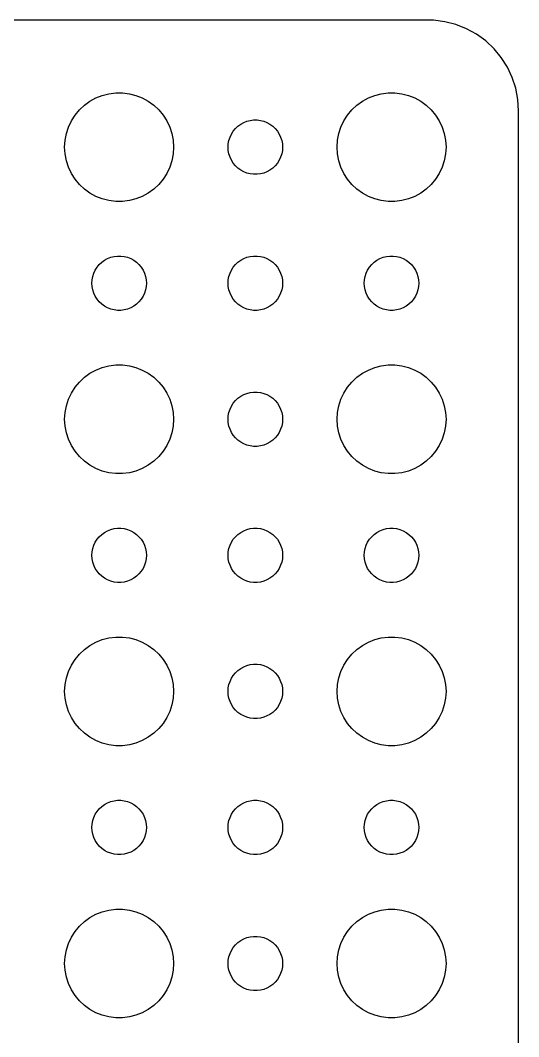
# Model space of a CAD drawing. Header units: metres. Extents: x -52 to 52, y -52 to 52.
# Drawn here: x 24.6 to 52, y -4 to 52 of the extents above; entities that cross this region are included whole.
import ezdxf

# ---------------------------------------------------------------- set-up
doc = ezdxf.new("R2010")
doc.units = ezdxf.units.M

msp = doc.modelspace()

# ---------------------------------------------------------------- linework, layer by layer
for p, q in [((47.3139, 51.9901), (-47.3139, 51.9901)), ((47.9369, 51.9114), (47.3139, 51.9901)), ((48.5451, 51.7553), (47.9369, 51.9114)), ((49.1289, 51.5241), (48.5451, 51.7553)), ((49.6791, 51.2216), (49.1289, 51.5241)), ((50.1871, 50.8526), (49.6791, 51.2216)), ((50.6448, 50.4227), (50.1871, 50.8526)), ((51.0451, 49.9389), (50.6448, 50.4227)), ((51.3815, 49.4088), (51.0451, 49.9389)), ((51.6489, 48.8406), (51.3815, 49.4088)), ((51.8429, 48.2434), (51.6489, 48.8406)), ((51.9606, 47.6267), (51.8429, 48.2434)), ((28.3925, 47.533), (28.7227, 47.7145)), ((28.7227, 47.7145), (29.0729, 47.8532)), ((29.0729, 47.8532), (29.4379, 47.9469)), ((29.4379, 47.9469), (29.8116, 47.9941)), ((29.8116, 47.9941), (30.1884, 47.9941)), ((30.1884, 47.9941), (30.5621, 47.9469)), ((30.5621, 47.9469), (30.927, 47.8532)), ((30.927, 47.8532), (31.2773, 47.7145)), ((31.2773, 47.7145), (31.6075, 47.533)), ((43.3925, 47.533), (43.7227, 47.7145)), ((43.7227, 47.7145), (44.0729, 47.8532)), ((44.0729, 47.8532), (44.4379, 47.9469)), ((44.4379, 47.9469), (44.8116, 47.9941)), ((44.8116, 47.9941), (45.1884, 47.9941)), ((45.1884, 47.9941), (45.5621, 47.9469)), ((45.5621, 47.9469), (45.927, 47.8532)), ((45.927, 47.8532), (46.2773, 47.7145)), ((46.2773, 47.7145), (46.6075, 47.533)), ((52, 47), (51.9606, 47.6267)), ((27.8131, 47.0536), (28.0877, 47.3115)), ((28.0877, 47.3115), (28.3925, 47.533)), ((31.6075, 47.533), (31.9123, 47.3115)), ((31.9123, 47.3115), (32.1869, 47.0536)), ((42.8131, 47.0536), (43.0877, 47.3115)), ((43.0877, 47.3115), (43.3925, 47.533)), ((46.6075, 47.533), (46.9123, 47.3115)), ((46.9123, 47.3115), (47.1869, 47.0536)), ((27.3711, 46.4453), (27.5729, 46.7634)), ((27.5729, 46.7634), (27.8131, 47.0536)), ((32.1869, 47.0536), (32.427, 46.7634)), ((32.427, 46.7634), (32.6289, 46.4453)), ((42.3711, 46.4453), (42.5729, 46.7634)), ((42.5729, 46.7634), (42.8131, 47.0536)), ((47.1869, 47.0536), (47.427, 46.7634)), ((47.427, 46.7634), (47.6289, 46.4453)), ((52, -47), (52, 47)), ((27.0942, 45.7461), (27.2107, 46.1044)), ((27.2107, 46.1044), (27.3711, 46.4453)), ((32.6289, 46.4453), (32.7893, 46.1044)), ((32.7893, 46.1044), (32.9057, 45.7461)), ((36.2865, 45.8817), (36.4065, 46.0268)), ((36.4065, 46.0268), (36.5439, 46.1558)), ((36.5439, 46.1558), (36.6963, 46.2665)), ((36.6963, 46.2665), (36.8613, 46.3572)), ((36.8613, 46.3572), (37.0365, 46.4266)), ((37.0365, 46.4266), (37.2189, 46.4734)), ((37.2189, 46.4734), (37.4058, 46.497)), ((37.4058, 46.497), (37.5942, 46.497)), ((37.5942, 46.497), (37.7811, 46.4734)), ((37.7811, 46.4734), (37.9635, 46.4266)), ((37.9635, 46.4266), (38.1387, 46.3572)), ((38.1387, 46.3572), (38.3037, 46.2665)), ((38.3037, 46.2665), (38.4561, 46.1558)), ((38.4561, 46.1558), (38.5934, 46.0268)), ((38.5934, 46.0268), (38.7135, 45.8817)), ((42.0942, 45.7461), (42.2107, 46.1044)), ((42.2107, 46.1044), (42.3711, 46.4453)), ((47.6289, 46.4453), (47.7893, 46.1044)), ((47.7893, 46.1044), (47.9057, 45.7461)), ((27.0237, 45.376), (27.0942, 45.7461)), ((32.9057, 45.7461), (32.9763, 45.376)), ((36.0471, 45.373), (36.1053, 45.5522)), ((36.1053, 45.5522), (36.1855, 45.7226)), ((36.1855, 45.7226), (36.2865, 45.8817)), ((38.7135, 45.8817), (38.8145, 45.7226)), ((38.8145, 45.7226), (38.8947, 45.5522)), ((38.8947, 45.5522), (38.9529, 45.373)), ((42.0237, 45.376), (42.0942, 45.7461)), ((47.9057, 45.7461), (47.9763, 45.376)), ((27, 45), (27.0237, 45.376)), ((27.0237, 44.624), (27, 45)), ((32.9763, 45.376), (33, 45)), ((33, 45), (32.9763, 44.624)), ((36, 45), (36.0118, 45.188)), ((36.0118, 44.812), (36, 45)), ((36.0118, 45.188), (36.0471, 45.373)), ((38.9529, 45.373), (38.9882, 45.188)), ((38.9882, 45.188), (39, 45)), ((39, 45), (38.9882, 44.812)), ((42, 45), (42.0237, 45.376)), ((42.0237, 44.624), (42, 45)), ((47.9763, 45.376), (48, 45)), ((48, 45), (47.9763, 44.624)), ((27.0942, 44.2539), (27.0237, 44.624)), ((32.9763, 44.624), (32.9057, 44.2539)), ((36.0471, 44.627), (36.0118, 44.812)), ((36.1053, 44.4478), (36.0471, 44.627)), ((36.1855, 44.2774), (36.1053, 44.4478)), ((36.2865, 44.1183), (36.1855, 44.2774)), ((38.8145, 44.2774), (38.7135, 44.1183)), ((38.8947, 44.4478), (38.8145, 44.2774)), ((38.9529, 44.627), (38.8947, 44.4478)), ((38.9882, 44.812), (38.9529, 44.627)), ((42.0942, 44.2539), (42.0237, 44.624)), ((47.9763, 44.624), (47.9057, 44.2539)), ((27.2107, 43.8956), (27.0942, 44.2539)), ((27.3711, 43.5547), (27.2107, 43.8956)), ((32.7893, 43.8956), (32.6289, 43.5547)), ((32.9057, 44.2539), (32.7893, 43.8956)), ((36.4065, 43.9732), (36.2865, 44.1183)), ((36.5439, 43.8442), (36.4065, 43.9732)), ((36.6963, 43.7335), (36.5439, 43.8442)), ((36.8613, 43.6428), (36.6963, 43.7335)), ((38.3037, 43.7335), (38.1387, 43.6428)), ((38.4561, 43.8442), (38.3037, 43.7335)), ((38.5934, 43.9732), (38.4561, 43.8442)), ((38.7135, 44.1183), (38.5934, 43.9732)), ((42.2107, 43.8956), (42.0942, 44.2539)), ((42.3711, 43.5547), (42.2107, 43.8956)), ((47.7893, 43.8956), (47.6289, 43.5547)), ((47.9057, 44.2539), (47.7893, 43.8956)), ((27.5729, 43.2366), (27.3711, 43.5547)), ((27.8131, 42.9464), (27.5729, 43.2366)), ((32.427, 43.2366), (32.1869, 42.9464)), ((32.6289, 43.5547), (32.427, 43.2366)), ((37.0365, 43.5734), (36.8613, 43.6428)), ((37.2189, 43.5266), (37.0365, 43.5734)), ((37.4058, 43.503), (37.2189, 43.5266)), ((37.5942, 43.503), (37.4058, 43.503)), ((37.7811, 43.5266), (37.5942, 43.503)), ((37.9635, 43.5734), (37.7811, 43.5266)), ((38.1387, 43.6428), (37.9635, 43.5734)), ((42.5729, 43.2366), (42.3711, 43.5547)), ((42.8131, 42.9464), (42.5729, 43.2366)), ((47.427, 43.2366), (47.1869, 42.9464)), ((47.6289, 43.5547), (47.427, 43.2366)), ((28.0877, 42.6885), (27.8131, 42.9464)), ((28.3925, 42.467), (28.0877, 42.6885)), ((31.9123, 42.6885), (31.6075, 42.467)), ((32.1869, 42.9464), (31.9123, 42.6885)), ((43.0877, 42.6885), (42.8131, 42.9464)), ((43.3925, 42.467), (43.0877, 42.6885)), ((46.9123, 42.6885), (46.6075, 42.467)), ((47.1869, 42.9464), (46.9123, 42.6885)), ((28.7227, 42.2855), (28.3925, 42.467)), ((29.0729, 42.1468), (28.7227, 42.2855)), ((29.4379, 42.0531), (29.0729, 42.1468)), ((29.8116, 42.0059), (29.4379, 42.0531)), ((30.5621, 42.0531), (30.1884, 42.0059)), ((30.927, 42.1468), (30.5621, 42.0531)), ((31.2773, 42.2855), (30.927, 42.1468)), ((31.6075, 42.467), (31.2773, 42.2855)), ((43.7227, 42.2855), (43.3925, 42.467)), ((44.0729, 42.1468), (43.7227, 42.2855)), ((44.4379, 42.0531), (44.0729, 42.1468)), ((44.8116, 42.0059), (44.4379, 42.0531)), ((45.5621, 42.0531), (45.1884, 42.0059)), ((45.927, 42.1468), (45.5621, 42.0531)), ((46.2773, 42.2855), (45.927, 42.1468)), ((46.6075, 42.467), (46.2773, 42.2855)), ((30.1884, 42.0059), (29.8116, 42.0059)), ((45.1884, 42.0059), (44.8116, 42.0059)), ((29.0439, 38.6558), (29.1963, 38.7665)), ((29.1963, 38.7665), (29.3613, 38.8572)), ((29.3613, 38.8572), (29.5365, 38.9266)), ((29.5365, 38.9266), (29.7189, 38.9734)), ((29.7189, 38.9734), (29.9058, 38.997)), ((29.9058, 38.997), (30.0942, 38.997)), ((30.0942, 38.997), (30.2811, 38.9734)), ((30.2811, 38.9734), (30.4635, 38.9266)), ((30.4635, 38.9266), (30.6387, 38.8572)), ((30.6387, 38.8572), (30.8037, 38.7665)), ((30.8037, 38.7665), (30.9561, 38.6558)), ((36.5439, 38.6558), (36.6963, 38.7665)), ((36.6963, 38.7665), (36.8613, 38.8572)), ((36.8613, 38.8572), (37.0365, 38.9266)), ((37.0365, 38.9266), (37.2189, 38.9734)), ((37.2189, 38.9734), (37.4058, 38.997)), ((37.4058, 38.997), (37.5942, 38.997)), ((37.5942, 38.997), (37.7811, 38.9734)), ((37.7811, 38.9734), (37.9635, 38.9266)), ((37.9635, 38.9266), (38.1387, 38.8572)), ((38.1387, 38.8572), (38.3037, 38.7665)), ((38.3037, 38.7665), (38.4561, 38.6558)), ((44.0439, 38.6558), (44.1963, 38.7665)), ((44.1963, 38.7665), (44.3613, 38.8572)), ((44.3613, 38.8572), (44.5365, 38.9266)), ((44.5365, 38.9266), (44.7189, 38.9734)), ((44.7189, 38.9734), (44.9058, 38.997)), ((44.9058, 38.997), (45.0942, 38.997)), ((45.0942, 38.997), (45.2811, 38.9734)), ((45.2811, 38.9734), (45.4635, 38.9266)), ((45.4635, 38.9266), (45.6387, 38.8572)), ((45.6387, 38.8572), (45.8037, 38.7665)), ((45.8037, 38.7665), (45.9561, 38.6558)), ((28.6053, 38.0522), (28.6855, 38.2226)), ((28.6855, 38.2226), (28.7865, 38.3817)), ((28.7865, 38.3817), (28.9065, 38.5268)), ((28.9065, 38.5268), (29.0439, 38.6558)), ((30.9561, 38.6558), (31.0934, 38.5268)), ((31.0934, 38.5268), (31.2135, 38.3817)), ((31.2135, 38.3817), (31.3145, 38.2226)), ((31.3145, 38.2226), (31.3947, 38.0522)), ((36.1053, 38.0522), (36.1855, 38.2226)), ((36.1855, 38.2226), (36.2865, 38.3817)), ((36.2865, 38.3817), (36.4065, 38.5268)), ((36.4065, 38.5268), (36.5439, 38.6558)), ((38.4561, 38.6558), (38.5934, 38.5268)), ((38.5934, 38.5268), (38.7135, 38.3817)), ((38.7135, 38.3817), (38.8145, 38.2226)), ((38.8145, 38.2226), (38.8947, 38.0522)), ((43.6053, 38.0522), (43.6855, 38.2226)), ((43.6855, 38.2226), (43.7865, 38.3817)), ((43.7865, 38.3817), (43.9065, 38.5268)), ((43.9065, 38.5268), (44.0439, 38.6558)), ((45.9561, 38.6558), (46.0934, 38.5268)), ((46.0934, 38.5268), (46.2135, 38.3817)), ((46.2135, 38.3817), (46.3145, 38.2226)), ((46.3145, 38.2226), (46.3947, 38.0522)), ((28.5, 37.5), (28.5118, 37.688)), ((28.5118, 37.688), (28.5471, 37.873)), ((28.5471, 37.873), (28.6053, 38.0522)), ((31.3947, 38.0522), (31.4529, 37.873)), ((31.4529, 37.873), (31.4882, 37.688)), ((31.4882, 37.688), (31.5, 37.5)), ((36, 37.5), (36.0118, 37.688)), ((36.0118, 37.688), (36.0471, 37.873)), ((36.0471, 37.873), (36.1053, 38.0522)), ((38.8947, 38.0522), (38.9529, 37.873)), ((38.9529, 37.873), (38.9882, 37.688)), ((38.9882, 37.688), (39, 37.5)), ((43.5, 37.5), (43.5118, 37.688)), ((43.5118, 37.688), (43.5471, 37.873)), ((43.5471, 37.873), (43.6053, 38.0522)), ((46.3947, 38.0522), (46.4529, 37.873)), ((46.4529, 37.873), (46.4882, 37.688)), ((46.4882, 37.688), (46.5, 37.5)), ((28.5118, 37.312), (28.5, 37.5)), ((28.5471, 37.127), (28.5118, 37.312)), ((28.6053, 36.9478), (28.5471, 37.127)), ((31.4529, 37.127), (31.3947, 36.9478)), ((31.4882, 37.312), (31.4529, 37.127)), ((31.5, 37.5), (31.4882, 37.312)), ((36.0118, 37.312), (36, 37.5)), ((36.0471, 37.127), (36.0118, 37.312)), ((36.1053, 36.9478), (36.0471, 37.127)), ((38.9529, 37.127), (38.8947, 36.9478)), ((38.9882, 37.312), (38.9529, 37.127)), ((39, 37.5), (38.9882, 37.312)), ((43.5118, 37.312), (43.5, 37.5)), ((43.5471, 37.127), (43.5118, 37.312)), ((43.6053, 36.9478), (43.5471, 37.127)), ((46.4529, 37.127), (46.3947, 36.9478)), ((46.4882, 37.312), (46.4529, 37.127)), ((46.5, 37.5), (46.4882, 37.312)), ((28.6855, 36.7774), (28.6053, 36.9478)), ((28.7865, 36.6183), (28.6855, 36.7774)), ((28.9065, 36.4732), (28.7865, 36.6183)), ((29.0439, 36.3442), (28.9065, 36.4732)), ((31.0934, 36.4732), (30.9561, 36.3442)), ((31.2135, 36.6183), (31.0934, 36.4732)), ((31.3145, 36.7774), (31.2135, 36.6183)), ((31.3947, 36.9478), (31.3145, 36.7774)), ((36.1855, 36.7774), (36.1053, 36.9478)), ((36.2865, 36.6183), (36.1855, 36.7774)), ((36.4065, 36.4732), (36.2865, 36.6183)), ((36.5439, 36.3442), (36.4065, 36.4732)), ((38.5934, 36.4732), (38.4561, 36.3442)), ((38.7135, 36.6183), (38.5934, 36.4732)), ((38.8145, 36.7774), (38.7135, 36.6183)), ((38.8947, 36.9478), (38.8145, 36.7774)), ((43.6855, 36.7774), (43.6053, 36.9478)), ((43.7865, 36.6183), (43.6855, 36.7774)), ((43.9065, 36.4732), (43.7865, 36.6183)), ((44.0439, 36.3442), (43.9065, 36.4732)), ((46.0934, 36.4732), (45.9561, 36.3442)), ((46.2135, 36.6183), (46.0934, 36.4732)), ((46.3145, 36.7774), (46.2135, 36.6183)), ((46.3947, 36.9478), (46.3145, 36.7774)), ((29.1963, 36.2335), (29.0439, 36.3442)), ((29.3613, 36.1428), (29.1963, 36.2335)), ((29.5365, 36.0734), (29.3613, 36.1428)), ((29.7189, 36.0266), (29.5365, 36.0734)), ((29.9058, 36.003), (29.7189, 36.0266)), ((30.0942, 36.003), (29.9058, 36.003)), ((30.2811, 36.0266), (30.0942, 36.003)), ((30.4635, 36.0734), (30.2811, 36.0266)), ((30.6387, 36.1428), (30.4635, 36.0734)), ((30.8037, 36.2335), (30.6387, 36.1428)), ((30.9561, 36.3442), (30.8037, 36.2335)), ((36.6963, 36.2335), (36.5439, 36.3442)), ((36.8613, 36.1428), (36.6963, 36.2335)), ((37.0365, 36.0734), (36.8613, 36.1428)), ((37.2189, 36.0266), (37.0365, 36.0734)), ((37.4058, 36.003), (37.2189, 36.0266)), ((37.5942, 36.003), (37.4058, 36.003)), ((37.7811, 36.0266), (37.5942, 36.003)), ((37.9635, 36.0734), (37.7811, 36.0266)), ((38.1387, 36.1428), (37.9635, 36.0734)), ((38.3037, 36.2335), (38.1387, 36.1428)), ((38.4561, 36.3442), (38.3037, 36.2335)), ((44.1963, 36.2335), (44.0439, 36.3442)), ((44.3613, 36.1428), (44.1963, 36.2335)), ((44.5365, 36.0734), (44.3613, 36.1428)), ((44.7189, 36.0266), (44.5365, 36.0734)), ((44.9058, 36.003), (44.7189, 36.0266)), ((45.0942, 36.003), (44.9058, 36.003)), ((45.2811, 36.0266), (45.0942, 36.003)), ((45.4635, 36.0734), (45.2811, 36.0266)), ((45.6387, 36.1428), (45.4635, 36.0734)), ((45.8037, 36.2335), (45.6387, 36.1428)), ((45.9561, 36.3442), (45.8037, 36.2335)), ((28.0877, 32.3115), (28.3925, 32.533)), ((28.3925, 32.533), (28.7227, 32.7145)), ((28.7227, 32.7145), (29.0729, 32.8532)), ((29.0729, 32.8532), (29.4379, 32.9469)), ((29.4379, 32.9469), (29.8116, 32.9941)), ((29.8116, 32.9941), (30.1884, 32.9941)), ((30.1884, 32.9941), (30.5621, 32.9469)), ((30.5621, 32.9469), (30.927, 32.8532)), ((30.927, 32.8532), (31.2773, 32.7145)), ((31.2773, 32.7145), (31.6075, 32.533)), ((31.6075, 32.533), (31.9123, 32.3115)), ((43.0877, 32.3115), (43.3925, 32.533)), ((43.3925, 32.533), (43.7227, 32.7145)), ((43.7227, 32.7145), (44.0729, 32.8532)), ((44.0729, 32.8532), (44.4379, 32.9469)), ((44.4379, 32.9469), (44.8116, 32.9941)), ((44.8116, 32.9941), (45.1884, 32.9941)), ((45.1884, 32.9941), (45.5621, 32.9469)), ((45.5621, 32.9469), (45.927, 32.8532)), ((45.927, 32.8532), (46.2773, 32.7145)), ((46.2773, 32.7145), (46.6075, 32.533)), ((46.6075, 32.533), (46.9123, 32.3115)), ((27.5729, 31.7634), (27.8131, 32.0536)), ((27.8131, 32.0536), (28.0877, 32.3115)), ((31.9123, 32.3115), (32.1869, 32.0536)), ((32.1869, 32.0536), (32.427, 31.7634)), ((42.5729, 31.7634), (42.8131, 32.0536)), ((42.8131, 32.0536), (43.0877, 32.3115)), ((46.9123, 32.3115), (47.1869, 32.0536)), ((47.1869, 32.0536), (47.427, 31.7634)), ((27.2107, 31.1044), (27.3711, 31.4453)), ((27.3711, 31.4453), (27.5729, 31.7634)), ((32.427, 31.7634), (32.6289, 31.4453)), ((32.6289, 31.4453), (32.7893, 31.1044)), ((36.8613, 31.3572), (37.0365, 31.4266)), ((37.0365, 31.4266), (37.2189, 31.4734)), ((37.2189, 31.4734), (37.4058, 31.497)), ((37.4058, 31.497), (37.5942, 31.497)), ((37.5942, 31.497), (37.7811, 31.4734)), ((37.7811, 31.4734), (37.9635, 31.4266)), ((37.9635, 31.4266), (38.1387, 31.3572)), ((42.2107, 31.1044), (42.3711, 31.4453)), ((42.3711, 31.4453), (42.5729, 31.7634)), ((47.427, 31.7634), (47.6289, 31.4453)), ((47.6289, 31.4453), (47.7893, 31.1044)), ((27.0942, 30.7461), (27.2107, 31.1044)), ((32.7893, 31.1044), (32.9057, 30.7461)), ((36.1855, 30.7226), (36.2865, 30.8817)), ((36.2865, 30.8817), (36.4065, 31.0268)), ((36.4065, 31.0268), (36.5439, 31.1558)), ((36.5439, 31.1558), (36.6963, 31.2665)), ((36.6963, 31.2665), (36.8613, 31.3572)), ((38.1387, 31.3572), (38.3037, 31.2665)), ((38.3037, 31.2665), (38.4561, 31.1558)), ((38.4561, 31.1558), (38.5934, 31.0268)), ((38.5934, 31.0268), (38.7135, 30.8817)), ((38.7135, 30.8817), (38.8145, 30.7226)), ((42.0942, 30.7461), (42.2107, 31.1044)), ((47.7893, 31.1044), (47.9057, 30.7461)), ((27, 30), (27.0237, 30.376)), ((27.0237, 30.376), (27.0942, 30.7461)), ((32.9057, 30.7461), (32.9763, 30.376)), ((32.9763, 30.376), (33, 30)), ((36.0118, 30.188), (36.0471, 30.373)), ((36.0471, 30.373), (36.1053, 30.5522)), ((36.1053, 30.5522), (36.1855, 30.7226)), ((38.8145, 30.7226), (38.8947, 30.5522)), ((38.8947, 30.5522), (38.9529, 30.373)), ((38.9529, 30.373), (38.9882, 30.188)), ((42, 30), (42.0237, 30.376)), ((42.0237, 30.376), (42.0942, 30.7461)), ((47.9057, 30.7461), (47.9763, 30.376)), ((47.9763, 30.376), (48, 30)), ((27.0237, 29.624), (27, 30)), ((33, 30), (32.9763, 29.624)), ((36, 30), (36.0118, 30.188)), ((36.0118, 29.812), (36, 30)), ((36.0471, 29.627), (36.0118, 29.812)), ((38.9882, 29.812), (38.9529, 29.627)), ((38.9882, 30.188), (39, 30)), ((39, 30), (38.9882, 29.812)), ((42.0237, 29.624), (42, 30)), ((48, 30), (47.9763, 29.624)), ((27.0942, 29.2539), (27.0237, 29.624)), ((27.2107, 28.8956), (27.0942, 29.2539)), ((32.9057, 29.2539), (32.7893, 28.8956)), ((32.9763, 29.624), (32.9057, 29.2539)), ((36.1053, 29.4478), (36.0471, 29.627)), ((36.1855, 29.2774), (36.1053, 29.4478)), ((36.2865, 29.1183), (36.1855, 29.2774)), ((38.8145, 29.2774), (38.7135, 29.1183)), ((38.8947, 29.4478), (38.8145, 29.2774)), ((38.9529, 29.627), (38.8947, 29.4478)), ((42.0942, 29.2539), (42.0237, 29.624)), ((42.2107, 28.8956), (42.0942, 29.2539)), ((47.9057, 29.2539), (47.7893, 28.8956)), ((47.9763, 29.624), (47.9057, 29.2539)), ((27.3711, 28.5547), (27.2107, 28.8956)), ((32.7893, 28.8956), (32.6289, 28.5547)), ((36.4065, 28.9732), (36.2865, 29.1183)), ((36.5439, 28.8442), (36.4065, 28.9732)), ((36.6963, 28.7335), (36.5439, 28.8442)), ((36.8613, 28.6427), (36.6963, 28.7335)), ((37.0365, 28.5734), (36.8613, 28.6427)), ((37.2189, 28.5266), (37.0365, 28.5734)), ((37.9635, 28.5734), (37.7811, 28.5266)), ((38.1387, 28.6427), (37.9635, 28.5734)), ((38.3037, 28.7335), (38.1387, 28.6427)), ((38.4561, 28.8442), (38.3037, 28.7335)), ((38.5934, 28.9732), (38.4561, 28.8442)), ((38.7135, 29.1183), (38.5934, 28.9732)), ((42.3711, 28.5547), (42.2107, 28.8956)), ((47.7893, 28.8956), (47.6289, 28.5547)), ((27.5729, 28.2366), (27.3711, 28.5547)), ((27.8131, 27.9464), (27.5729, 28.2366)), ((32.427, 28.2366), (32.1869, 27.9464)), ((32.6289, 28.5547), (32.427, 28.2366)), ((37.4058, 28.503), (37.2189, 28.5266)), ((37.5942, 28.503), (37.4058, 28.503)), ((37.7811, 28.5266), (37.5942, 28.503)), ((42.5729, 28.2366), (42.3711, 28.5547)), ((42.8131, 27.9464), (42.5729, 28.2366)), ((47.427, 28.2366), (47.1869, 27.9464)), ((47.6289, 28.5547), (47.427, 28.2366)), ((28.0877, 27.6884), (27.8131, 27.9464)), ((28.3925, 27.467), (28.0877, 27.6884)), ((28.7227, 27.2855), (28.3925, 27.467)), ((31.6075, 27.467), (31.2773, 27.2855)), ((31.9123, 27.6884), (31.6075, 27.467)), ((32.1869, 27.9464), (31.9123, 27.6884)), ((43.0877, 27.6884), (42.8131, 27.9464)), ((43.3925, 27.467), (43.0877, 27.6884)), ((43.7227, 27.2855), (43.3925, 27.467)), ((46.6075, 27.467), (46.2773, 27.2855)), ((46.9123, 27.6884), (46.6075, 27.467)), ((47.1869, 27.9464), (46.9123, 27.6884)), ((29.0729, 27.1468), (28.7227, 27.2855)), ((29.4379, 27.0531), (29.0729, 27.1468)), ((29.8116, 27.0059), (29.4379, 27.0531)), ((30.1884, 27.0059), (29.8116, 27.0059)), ((30.5621, 27.0531), (30.1884, 27.0059)), ((30.927, 27.1468), (30.5621, 27.0531)), ((31.2773, 27.2855), (30.927, 27.1468)), ((44.0729, 27.1468), (43.7227, 27.2855)), ((44.4379, 27.0531), (44.0729, 27.1468)), ((44.8116, 27.0059), (44.4379, 27.0531)), ((45.1884, 27.0059), (44.8116, 27.0059)), ((45.5621, 27.0531), (45.1884, 27.0059)), ((45.927, 27.1468), (45.5621, 27.0531)), ((46.2773, 27.2855), (45.927, 27.1468)), ((28.9065, 23.5268), (29.0439, 23.6558)), ((29.0439, 23.6558), (29.1963, 23.7665)), ((29.1963, 23.7665), (29.3613, 23.8572)), ((29.3613, 23.8572), (29.5365, 23.9266)), ((29.5365, 23.9266), (29.7189, 23.9734)), ((29.7189, 23.9734), (29.9058, 23.997)), ((29.9058, 23.997), (30.0942, 23.997)), ((30.0942, 23.997), (30.2811, 23.9734)), ((30.2811, 23.9734), (30.4635, 23.9266)), ((30.4635, 23.9266), (30.6387, 23.8572)), ((30.6387, 23.8572), (30.8037, 23.7665)), ((30.8037, 23.7665), (30.9561, 23.6558)), ((30.9561, 23.6558), (31.0934, 23.5268)), ((36.4065, 23.5268), (36.5439, 23.6558)), ((36.5439, 23.6558), (36.6963, 23.7665)), ((36.6963, 23.7665), (36.8613, 23.8572)), ((36.8613, 23.8572), (37.0365, 23.9266)), ((37.0365, 23.9266), (37.2189, 23.9734)), ((37.2189, 23.9734), (37.4058, 23.997)), ((37.4058, 23.997), (37.5942, 23.997)), ((37.5942, 23.997), (37.7811, 23.9734)), ((37.7811, 23.9734), (37.9635, 23.9266)), ((37.9635, 23.9266), (38.1387, 23.8572)), ((38.1387, 23.8572), (38.3037, 23.7665)), ((38.3037, 23.7665), (38.4561, 23.6558)), ((38.4561, 23.6558), (38.5934, 23.5268)), ((43.9065, 23.5268), (44.0439, 23.6558)), ((44.0439, 23.6558), (44.1963, 23.7665)), ((44.1963, 23.7665), (44.3613, 23.8572)), ((44.3613, 23.8572), (44.5365, 23.9266)), ((44.5365, 23.9266), (44.7189, 23.9734)), ((44.7189, 23.9734), (44.9058, 23.997)), ((44.9058, 23.997), (45.0942, 23.997)), ((45.0942, 23.997), (45.2811, 23.9734)), ((45.2811, 23.9734), (45.4635, 23.9266)), ((45.4635, 23.9266), (45.6387, 23.8572)), ((45.6387, 23.8572), (45.8037, 23.7665)), ((45.8037, 23.7665), (45.9561, 23.6558)), ((45.9561, 23.6558), (46.0934, 23.5268)), ((28.5471, 22.873), (28.6053, 23.0522)), ((28.6053, 23.0522), (28.6855, 23.2226)), ((28.6855, 23.2226), (28.7865, 23.3817)), ((28.7865, 23.3817), (28.9065, 23.5268)), ((31.0934, 23.5268), (31.2135, 23.3817)), ((31.2135, 23.3817), (31.3145, 23.2226)), ((31.3145, 23.2226), (31.3947, 23.0522)), ((31.3947, 23.0522), (31.4529, 22.873)), ((36.0471, 22.873), (36.1053, 23.0522)), ((36.1053, 23.0522), (36.1855, 23.2226)), ((36.1855, 23.2226), (36.2865, 23.3817)), ((36.2865, 23.3817), (36.4065, 23.5268)), ((38.5934, 23.5268), (38.7135, 23.3817)), ((38.7135, 23.3817), (38.8145, 23.2226)), ((38.8145, 23.2226), (38.8947, 23.0522)), ((38.8947, 23.0522), (38.9529, 22.873)), ((43.5471, 22.873), (43.6053, 23.0522)), ((43.6053, 23.0522), (43.6855, 23.2226)), ((43.6855, 23.2226), (43.7865, 23.3817)), ((43.7865, 23.3817), (43.9065, 23.5268)), ((46.0934, 23.5268), (46.2135, 23.3817)), ((46.2135, 23.3817), (46.3145, 23.2226)), ((46.3145, 23.2226), (46.3947, 23.0522)), ((46.3947, 23.0522), (46.4529, 22.873)), ((28.5, 22.5), (28.5118, 22.688)), ((28.5118, 22.312), (28.5, 22.5)), ((28.5118, 22.688), (28.5471, 22.873)), ((31.4529, 22.873), (31.4882, 22.688)), ((31.4882, 22.688), (31.5, 22.5)), ((31.5, 22.5), (31.4882, 22.312)), ((36, 22.5), (36.0118, 22.688)), ((36.0118, 22.312), (36, 22.5)), ((36.0118, 22.688), (36.0471, 22.873)), ((38.9529, 22.873), (38.9882, 22.688)), ((38.9882, 22.688), (39, 22.5)), ((39, 22.5), (38.9882, 22.312)), ((43.5, 22.5), (43.5118, 22.688)), ((43.5118, 22.312), (43.5, 22.5)), ((43.5118, 22.688), (43.5471, 22.873)), ((46.4529, 22.873), (46.4882, 22.688)), ((46.4882, 22.688), (46.5, 22.5)), ((46.5, 22.5), (46.4882, 22.312)), ((28.5471, 22.127), (28.5118, 22.312)), ((28.6053, 21.9478), (28.5471, 22.127)), ((28.6855, 21.7774), (28.6053, 21.9478)), ((31.3947, 21.9478), (31.3145, 21.7774)), ((31.4529, 22.127), (31.3947, 21.9478)), ((31.4882, 22.312), (31.4529, 22.127)), ((36.0471, 22.127), (36.0118, 22.312)), ((36.1053, 21.9478), (36.0471, 22.127)), ((36.1855, 21.7774), (36.1053, 21.9478)), ((38.8947, 21.9478), (38.8145, 21.7774)), ((38.9529, 22.127), (38.8947, 21.9478)), ((38.9882, 22.312), (38.9529, 22.127)), ((43.5471, 22.127), (43.5118, 22.312)), ((43.6053, 21.9478), (43.5471, 22.127)), ((43.6855, 21.7774), (43.6053, 21.9478)), ((46.3947, 21.9478), (46.3145, 21.7774)), ((46.4529, 22.127), (46.3947, 21.9478)), ((46.4882, 22.312), (46.4529, 22.127)), ((28.7865, 21.6183), (28.6855, 21.7774)), ((28.9065, 21.4732), (28.7865, 21.6183)), ((29.0439, 21.3442), (28.9065, 21.4732)), ((29.1963, 21.2335), (29.0439, 21.3442)), ((30.9561, 21.3442), (30.8037, 21.2335)), ((31.0934, 21.4732), (30.9561, 21.3442)), ((31.2135, 21.6183), (31.0934, 21.4732)), ((31.3145, 21.7774), (31.2135, 21.6183)), ((36.2865, 21.6183), (36.1855, 21.7774)), ((36.4065, 21.4732), (36.2865, 21.6183)), ((36.5439, 21.3442), (36.4065, 21.4732)), ((36.6963, 21.2335), (36.5439, 21.3442)), ((38.4561, 21.3442), (38.3037, 21.2335)), ((38.5934, 21.4732), (38.4561, 21.3442)), ((38.7135, 21.6183), (38.5934, 21.4732)), ((38.8145, 21.7774), (38.7135, 21.6183)), ((43.7865, 21.6183), (43.6855, 21.7774)), ((43.9065, 21.4732), (43.7865, 21.6183)), ((44.0439, 21.3442), (43.9065, 21.4732)), ((44.1963, 21.2335), (44.0439, 21.3442)), ((45.9561, 21.3442), (45.8037, 21.2335)), ((46.0934, 21.4732), (45.9561, 21.3442)), ((46.2135, 21.6183), (46.0934, 21.4732)), ((46.3145, 21.7774), (46.2135, 21.6183)), ((29.3613, 21.1427), (29.1963, 21.2335)), ((29.5365, 21.0734), (29.3613, 21.1427)), ((29.7189, 21.0266), (29.5365, 21.0734)), ((29.9058, 21.003), (29.7189, 21.0266)), ((30.0942, 21.003), (29.9058, 21.003)), ((30.2811, 21.0266), (30.0942, 21.003)), ((30.4635, 21.0734), (30.2811, 21.0266)), ((30.6387, 21.1427), (30.4635, 21.0734)), ((30.8037, 21.2335), (30.6387, 21.1427)), ((36.8613, 21.1427), (36.6963, 21.2335)), ((37.0365, 21.0734), (36.8613, 21.1427)), ((37.2189, 21.0266), (37.0365, 21.0734)), ((37.4058, 21.003), (37.2189, 21.0266)), ((37.5942, 21.003), (37.4058, 21.003)), ((37.7811, 21.0266), (37.5942, 21.003)), ((37.9635, 21.0734), (37.7811, 21.0266)), ((38.1387, 21.1427), (37.9635, 21.0734)), ((38.3037, 21.2335), (38.1387, 21.1427)), ((44.3613, 21.1427), (44.1963, 21.2335)), ((44.5365, 21.0734), (44.3613, 21.1427)), ((44.7189, 21.0266), (44.5365, 21.0734)), ((44.9058, 21.003), (44.7189, 21.0266)), ((45.0942, 21.003), (44.9058, 21.003)), ((45.2811, 21.0266), (45.0942, 21.003)), ((45.4635, 21.0734), (45.2811, 21.0266)), ((45.6387, 21.1427), (45.4635, 21.0734)), ((45.8037, 21.2335), (45.6387, 21.1427)), ((29.0729, 17.8532), (29.4379, 17.9469)), ((29.4379, 17.9469), (29.8116, 17.9941)), ((29.8116, 17.9941), (30.1884, 17.9941)), ((30.1884, 17.9941), (30.5621, 17.9469)), ((30.5621, 17.9469), (30.927, 17.8532)), ((44.0729, 17.8532), (44.4379, 17.9469)), ((44.4379, 17.9469), (44.8116, 17.9941)), ((44.8116, 17.9941), (45.1884, 17.9941)), ((45.1884, 17.9941), (45.5621, 17.9469)), ((45.5621, 17.9469), (45.927, 17.8532)), ((28.0877, 17.3115), (28.3925, 17.533)), ((28.3925, 17.533), (28.7227, 17.7145)), ((28.7227, 17.7145), (29.0729, 17.8532)), ((30.927, 17.8532), (31.2773, 17.7145)), ((31.2773, 17.7145), (31.6075, 17.533)), ((31.6075, 17.533), (31.9123, 17.3115)), ((43.0877, 17.3115), (43.3925, 17.533)), ((43.3925, 17.533), (43.7227, 17.7145)), ((43.7227, 17.7145), (44.0729, 17.8532)), ((45.927, 17.8532), (46.2773, 17.7145)), ((46.2773, 17.7145), (46.6075, 17.533)), ((46.6075, 17.533), (46.9123, 17.3115)), ((27.5729, 16.7634), (27.8131, 17.0536)), ((27.8131, 17.0536), (28.0877, 17.3115)), ((31.9123, 17.3115), (32.1869, 17.0536)), ((32.1869, 17.0536), (32.427, 16.7634)), ((42.5729, 16.7634), (42.8131, 17.0536)), ((42.8131, 17.0536), (43.0877, 17.3115)), ((46.9123, 17.3115), (47.1869, 17.0536)), ((47.1869, 17.0536), (47.427, 16.7634)), ((27.2107, 16.1044), (27.3711, 16.4453)), ((27.3711, 16.4453), (27.5729, 16.7634)), ((32.427, 16.7634), (32.6289, 16.4453)), ((32.6289, 16.4453), (32.7893, 16.1044)), ((36.5439, 16.1558), (36.6963, 16.2665)), ((36.6963, 16.2665), (36.8613, 16.3572)), ((36.8613, 16.3572), (37.0365, 16.4266)), ((37.0365, 16.4266), (37.2189, 16.4734)), ((37.2189, 16.4734), (37.4058, 16.497)), ((37.4058, 16.497), (37.5942, 16.497)), ((37.5942, 16.497), (37.7811, 16.4734)), ((37.7811, 16.4734), (37.9635, 16.4266)), ((37.9635, 16.4266), (38.1387, 16.3572)), ((38.1387, 16.3572), (38.3037, 16.2665)), ((38.3037, 16.2665), (38.4561, 16.1558)), ((42.2107, 16.1044), (42.3711, 16.4453)), ((42.3711, 16.4453), (42.5729, 16.7634)), ((47.427, 16.7634), (47.6289, 16.4453)), ((47.6289, 16.4453), (47.7893, 16.1044)), ((27.0237, 15.376), (27.0942, 15.7461)), ((27.0942, 15.7461), (27.2107, 16.1044)), ((32.7893, 16.1044), (32.9057, 15.7461)), ((32.9057, 15.7461), (32.9763, 15.376)), ((36.1053, 15.5522), (36.1855, 15.7226)), ((36.1855, 15.7226), (36.2865, 15.8817)), ((36.2865, 15.8817), (36.4065, 16.0268)), ((36.4065, 16.0268), (36.5439, 16.1558)), ((38.4561, 16.1558), (38.5934, 16.0268)), ((38.5934, 16.0268), (38.7135, 15.8817)), ((38.7135, 15.8817), (38.8145, 15.7226)), ((38.8145, 15.7226), (38.8947, 15.5522)), ((42.0237, 15.376), (42.0942, 15.7461)), ((42.0942, 15.7461), (42.2107, 16.1044)), ((47.7893, 16.1044), (47.9057, 15.7461)), ((47.9057, 15.7461), (47.9763, 15.376)), ((27, 15), (27.0237, 15.376)), ((32.9763, 15.376), (33, 15)), ((36, 15), (36.0118, 15.188)), ((36.0118, 15.188), (36.0471, 15.373)), ((36.0471, 15.373), (36.1053, 15.5522)), ((38.8947, 15.5522), (38.9529, 15.373)), ((38.9529, 15.373), (38.9882, 15.188)), ((38.9882, 15.188), (39, 15)), ((42, 15), (42.0237, 15.376)), ((47.9763, 15.376), (48, 15)), ((27.0237, 14.624), (27, 15)), ((27.0942, 14.2539), (27.0237, 14.624)), ((32.9763, 14.624), (32.9057, 14.2539)), ((33, 15), (32.9763, 14.624)), ((36.0118, 14.812), (36, 15)), ((36.0471, 14.627), (36.0118, 14.812)), ((36.1053, 14.4478), (36.0471, 14.627)), ((38.9529, 14.627), (38.8947, 14.4478)), ((38.9882, 14.812), (38.9529, 14.627)), ((39, 15), (38.9882, 14.812)), ((42.0237, 14.624), (42, 15)), ((42.0942, 14.2539), (42.0237, 14.624)), ((47.9763, 14.624), (47.9057, 14.2539)), ((48, 15), (47.9763, 14.624)), ((27.2107, 13.8956), (27.0942, 14.2539)), ((32.9057, 14.2539), (32.7893, 13.8956)), ((36.1855, 14.2774), (36.1053, 14.4478)), ((36.2865, 14.1183), (36.1855, 14.2774)), ((36.4065, 13.9732), (36.2865, 14.1183)), ((38.7135, 14.1183), (38.5934, 13.9732)), ((38.8145, 14.2774), (38.7135, 14.1183)), ((38.8947, 14.4478), (38.8145, 14.2774)), ((42.2107, 13.8956), (42.0942, 14.2539)), ((47.9057, 14.2539), (47.7893, 13.8956)), ((27.3711, 13.5547), (27.2107, 13.8956)), ((27.5729, 13.2366), (27.3711, 13.5547)), ((32.6289, 13.5547), (32.427, 13.2366)), ((32.7893, 13.8956), (32.6289, 13.5547)), ((36.5439, 13.8442), (36.4065, 13.9732)), ((36.6963, 13.7335), (36.5439, 13.8442)), ((36.8613, 13.6427), (36.6963, 13.7335)), ((37.0365, 13.5734), (36.8613, 13.6427)), ((37.2189, 13.5266), (37.0365, 13.5734)), ((37.4058, 13.5029), (37.2189, 13.5266)), ((37.5942, 13.5029), (37.4058, 13.5029)), ((37.7811, 13.5266), (37.5942, 13.5029)), ((37.9635, 13.5734), (37.7811, 13.5266)), ((38.1387, 13.6427), (37.9635, 13.5734)), ((38.3037, 13.7335), (38.1387, 13.6427)), ((38.4561, 13.8442), (38.3037, 13.7335)), ((38.5934, 13.9732), (38.4561, 13.8442)), ((42.3711, 13.5547), (42.2107, 13.8956)), ((42.5729, 13.2366), (42.3711, 13.5547)), ((47.6289, 13.5547), (47.427, 13.2366)), ((47.7893, 13.8956), (47.6289, 13.5547)), ((27.8131, 12.9464), (27.5729, 13.2366)), ((28.0877, 12.6884), (27.8131, 12.9464)), ((32.1869, 12.9464), (31.9123, 12.6884)), ((32.427, 13.2366), (32.1869, 12.9464)), ((42.8131, 12.9464), (42.5729, 13.2366)), ((43.0877, 12.6884), (42.8131, 12.9464)), ((47.1869, 12.9464), (46.9123, 12.6884)), ((47.427, 13.2366), (47.1869, 12.9464)), ((28.3925, 12.467), (28.0877, 12.6884)), ((28.7227, 12.2855), (28.3925, 12.467)), ((31.6075, 12.467), (31.2773, 12.2855)), ((31.9123, 12.6884), (31.6075, 12.467)), ((43.3925, 12.467), (43.0877, 12.6884)), ((43.7227, 12.2855), (43.3925, 12.467)), ((46.6075, 12.467), (46.2773, 12.2855)), ((46.9123, 12.6884), (46.6075, 12.467)), ((29.0729, 12.1468), (28.7227, 12.2855)), ((29.4379, 12.0531), (29.0729, 12.1468)), ((29.8116, 12.0059), (29.4379, 12.0531)), ((30.1884, 12.0059), (29.8116, 12.0059)), ((30.5621, 12.0531), (30.1884, 12.0059)), ((30.927, 12.1468), (30.5621, 12.0531)), ((31.2773, 12.2855), (30.927, 12.1468)), ((44.0729, 12.1468), (43.7227, 12.2855)), ((44.4379, 12.0531), (44.0729, 12.1468)), ((44.8116, 12.0059), (44.4379, 12.0531)), ((45.1884, 12.0059), (44.8116, 12.0059)), ((45.5621, 12.0531), (45.1884, 12.0059)), ((45.927, 12.1468), (45.5621, 12.0531)), ((46.2773, 12.2855), (45.927, 12.1468)), ((29.5365, 8.92657), (29.7189, 8.97342)), ((29.7189, 8.97342), (29.9058, 8.99704)), ((29.9058, 8.99704), (30.0942, 8.99704)), ((30.0942, 8.99704), (30.2811, 8.97342)), ((30.2811, 8.97342), (30.4635, 8.92657)), ((37.0365, 8.92657), (37.2189, 8.97342)), ((37.2189, 8.97342), (37.4058, 8.99704)), ((37.4058, 8.99704), (37.5942, 8.99704)), ((37.5942, 8.99704), (37.7811, 8.97342)), ((37.7811, 8.97342), (37.9635, 8.92657)), ((44.5365, 8.92657), (44.7189, 8.97342)), ((44.7189, 8.97342), (44.9058, 8.99704)), ((44.9058, 8.99704), (45.0942, 8.99704)), ((45.0942, 8.99704), (45.2811, 8.97342)), ((45.2811, 8.97342), (45.4635, 8.92657)), ((28.7865, 8.38167), (28.9065, 8.52681)), ((28.9065, 8.52681), (29.0439, 8.65576)), ((29.0439, 8.65576), (29.1963, 8.76648)), ((29.1963, 8.76648), (29.3613, 8.85724)), ((29.3613, 8.85724), (29.5365, 8.92657)), ((30.4635, 8.92657), (30.6387, 8.85724)), ((30.6387, 8.85724), (30.8037, 8.76648)), ((30.8037, 8.76648), (30.9561, 8.65576)), ((30.9561, 8.65576), (31.0934, 8.52681)), ((31.0934, 8.52681), (31.2135, 8.38167)), ((36.2865, 8.38167), (36.4065, 8.52681)), ((36.4065, 8.52681), (36.5439, 8.65576)), ((36.5439, 8.65576), (36.6963, 8.76648)), ((36.6963, 8.76648), (36.8613, 8.85724)), ((36.8613, 8.85724), (37.0365, 8.92657)), ((37.9635, 8.92657), (38.1387, 8.85724)), ((38.1387, 8.85724), (38.3037, 8.76648)), ((38.3037, 8.76648), (38.4561, 8.65576)), ((38.4561, 8.65576), (38.5934, 8.52681)), ((38.5934, 8.52681), (38.7135, 8.38167)), ((43.7865, 8.38167), (43.9065, 8.52681)), ((43.9065, 8.52681), (44.0439, 8.65576)), ((44.0439, 8.65576), (44.1963, 8.76648)), ((44.1963, 8.76648), (44.3613, 8.85724)), ((44.3613, 8.85724), (44.5365, 8.92657)), ((45.4635, 8.92657), (45.6387, 8.85724)), ((45.6387, 8.85724), (45.8037, 8.76648)), ((45.8037, 8.76648), (45.9561, 8.65576)), ((45.9561, 8.65576), (46.0934, 8.52681)), ((46.0934, 8.52681), (46.2135, 8.38167)), ((28.5118, 7.68799), (28.5471, 7.87303)), ((28.5471, 7.87303), (28.6053, 8.05219)), ((28.6053, 8.05219), (28.6855, 8.22263)), ((28.6855, 8.22263), (28.7865, 8.38167)), ((31.2135, 8.38167), (31.3145, 8.22263)), ((31.3145, 8.22263), (31.3947, 8.05219)), ((31.3947, 8.05219), (31.4529, 7.87303)), ((31.4529, 7.87303), (31.4882, 7.68799)), ((36.0118, 7.68799), (36.0471, 7.87303)), ((36.0471, 7.87303), (36.1053, 8.05219)), ((36.1053, 8.05219), (36.1855, 8.22263)), ((36.1855, 8.22263), (36.2865, 8.38167)), ((38.7135, 8.38167), (38.8145, 8.22263)), ((38.8145, 8.22263), (38.8947, 8.05219)), ((38.8947, 8.05219), (38.9529, 7.87303)), ((38.9529, 7.87303), (38.9882, 7.68799)), ((43.5118, 7.68799), (43.5471, 7.87303)), ((43.5471, 7.87303), (43.6053, 8.05219)), ((43.6053, 8.05219), (43.6855, 8.22263)), ((43.6855, 8.22263), (43.7865, 8.38167)), ((46.2135, 8.38167), (46.3145, 8.22263)), ((46.3145, 8.22263), (46.3947, 8.05219)), ((46.3947, 8.05219), (46.4529, 7.87303)), ((46.4529, 7.87303), (46.4882, 7.68799)), ((28.5, 7.5), (28.5118, 7.68799)), ((28.5118, 7.312), (28.5, 7.5)), ((28.5471, 7.12695), (28.5118, 7.312)), ((31.4882, 7.312), (31.4529, 7.12695)), ((31.4882, 7.68799), (31.5, 7.5)), ((31.5, 7.5), (31.4882, 7.312)), ((36, 7.5), (36.0118, 7.68799)), ((36.0118, 7.312), (36, 7.5)), ((36.0471, 7.12695), (36.0118, 7.312)), ((38.9882, 7.312), (38.9529, 7.12695)), ((38.9882, 7.68799), (39, 7.5)), ((39, 7.5), (38.9882, 7.312)), ((43.5, 7.5), (43.5118, 7.68799)), ((43.5118, 7.312), (43.5, 7.5)), ((43.5471, 7.12695), (43.5118, 7.312)), ((46.4882, 7.312), (46.4529, 7.12695)), ((46.4882, 7.68799), (46.5, 7.5)), ((46.5, 7.5), (46.4882, 7.312)), ((28.6053, 6.9478), (28.5471, 7.12695)), ((28.6855, 6.77736), (28.6053, 6.9478)), ((28.7865, 6.61832), (28.6855, 6.77736)), ((31.3145, 6.77736), (31.2135, 6.61832)), ((31.3947, 6.9478), (31.3145, 6.77736)), ((31.4529, 7.12695), (31.3947, 6.9478)), ((36.1053, 6.9478), (36.0471, 7.12695)), ((36.1855, 6.77736), (36.1053, 6.9478)), ((36.2865, 6.61832), (36.1855, 6.77736)), ((38.8145, 6.77736), (38.7135, 6.61832)), ((38.8947, 6.9478), (38.8145, 6.77736)), ((38.9529, 7.12695), (38.8947, 6.9478)), ((43.6053, 6.9478), (43.5471, 7.12695)), ((43.6855, 6.77736), (43.6053, 6.9478)), ((43.7865, 6.61832), (43.6855, 6.77736)), ((46.3145, 6.77736), (46.2135, 6.61832)), ((46.3947, 6.9478), (46.3145, 6.77736)), ((46.4529, 7.12695), (46.3947, 6.9478)), ((28.9065, 6.47318), (28.7865, 6.61832)), ((29.0439, 6.34422), (28.9065, 6.47318)), ((29.1963, 6.23351), (29.0439, 6.34422)), ((29.3613, 6.14275), (29.1963, 6.23351)), ((30.8037, 6.23351), (30.6387, 6.14275)), ((30.9561, 6.34422), (30.8037, 6.23351)), ((31.0934, 6.47318), (30.9561, 6.34422)), ((31.2135, 6.61832), (31.0934, 6.47318)), ((36.4065, 6.47318), (36.2865, 6.61832)), ((36.5439, 6.34422), (36.4065, 6.47318)), ((36.6963, 6.23351), (36.5439, 6.34422)), ((36.8613, 6.14275), (36.6963, 6.23351)), ((38.3037, 6.23351), (38.1387, 6.14275)), ((38.4561, 6.34422), (38.3037, 6.23351)), ((38.5934, 6.47318), (38.4561, 6.34422)), ((38.7135, 6.61832), (38.5934, 6.47318)), ((43.9065, 6.47318), (43.7865, 6.61832)), ((44.0439, 6.34422), (43.9065, 6.47318)), ((44.1963, 6.23351), (44.0439, 6.34422)), ((44.3613, 6.14275), (44.1963, 6.23351)), ((45.8037, 6.23351), (45.6387, 6.14275)), ((45.9561, 6.34422), (45.8037, 6.23351)), ((46.0934, 6.47318), (45.9561, 6.34422)), ((46.2135, 6.61832), (46.0934, 6.47318)), ((29.5365, 6.07341), (29.3613, 6.14275)), ((29.7189, 6.02657), (29.5365, 6.07341)), ((29.9058, 6.00294), (29.7189, 6.02657)), ((30.0942, 6.00294), (29.9058, 6.00294)), ((30.2811, 6.02657), (30.0942, 6.00294)), ((30.4635, 6.07341), (30.2811, 6.02657)), ((30.6387, 6.14275), (30.4635, 6.07341)), ((37.0365, 6.07341), (36.8613, 6.14275)), ((37.2189, 6.02657), (37.0365, 6.07341)), ((37.4058, 6.00294), (37.2189, 6.02657)), ((37.5942, 6.00294), (37.4058, 6.00294)), ((37.7811, 6.02657), (37.5942, 6.00294)), ((37.9635, 6.07341), (37.7811, 6.02657)), ((38.1387, 6.14275), (37.9635, 6.07341)), ((44.5365, 6.07341), (44.3613, 6.14275)), ((44.7189, 6.02657), (44.5365, 6.07341)), ((44.9058, 6.00294), (44.7189, 6.02657)), ((45.0942, 6.00294), (44.9058, 6.00294)), ((45.2811, 6.02657), (45.0942, 6.00294)), ((45.4635, 6.07341), (45.2811, 6.02657)), ((45.6387, 6.14275), (45.4635, 6.07341)), ((28.7227, 2.71448), (29.0729, 2.85316)), ((29.0729, 2.85316), (29.4379, 2.94685)), ((29.4379, 2.94685), (29.8116, 2.99408)), ((29.8116, 2.99408), (30.1884, 2.99408)), ((30.1884, 2.99408), (30.5621, 2.94685)), ((30.5621, 2.94685), (30.927, 2.85316)), ((30.927, 2.85316), (31.2773, 2.71448)), ((43.7227, 2.71448), (44.0729, 2.85316)), ((44.0729, 2.85316), (44.4379, 2.94685)), ((44.4379, 2.94685), (44.8116, 2.99408)), ((44.8116, 2.99408), (45.1884, 2.99408)), ((45.1884, 2.99408), (45.5621, 2.94685)), ((45.5621, 2.94685), (45.927, 2.85316)), ((45.927, 2.85316), (46.2773, 2.71448)), ((27.8131, 2.05363), (28.0877, 2.31154)), ((28.0877, 2.31154), (28.3925, 2.53297)), ((28.3925, 2.53297), (28.7227, 2.71448)), ((31.2773, 2.71448), (31.6075, 2.53297)), ((31.6075, 2.53297), (31.9123, 2.31154)), ((31.9123, 2.31154), (32.1869, 2.05363)), ((42.8131, 2.05363), (43.0877, 2.31154)), ((43.0877, 2.31154), (43.3925, 2.53297)), ((43.3925, 2.53297), (43.7227, 2.71448)), ((46.2773, 2.71448), (46.6075, 2.53297)), ((46.6075, 2.53297), (46.9123, 2.31154)), ((46.9123, 2.31154), (47.1869, 2.05363)), ((27.3711, 1.44525), (27.5729, 1.76335)), ((27.5729, 1.76335), (27.8131, 2.05363)), ((32.1869, 2.05363), (32.427, 1.76335)), ((32.427, 1.76335), (32.6289, 1.44525)), ((42.3711, 1.44525), (42.5729, 1.76335)), ((42.5729, 1.76335), (42.8131, 2.05363)), ((47.1869, 2.05363), (47.427, 1.76335)), ((47.427, 1.76335), (47.6289, 1.44525)), ((27.2107, 1.10437), (27.3711, 1.44525)), ((32.6289, 1.44525), (32.7893, 1.10437)), ((36.4065, 1.02681), (36.5439, 1.15576)), ((36.5439, 1.15576), (36.6963, 1.26648)), ((36.6963, 1.26648), (36.8613, 1.35724)), ((36.8613, 1.35724), (37.0365, 1.42657)), ((37.0365, 1.42657), (37.2189, 1.47342)), ((37.2189, 1.47342), (37.4058, 1.49704)), ((37.4058, 1.49704), (37.5942, 1.49704)), ((37.5942, 1.49704), (37.7811, 1.47342)), ((37.7811, 1.47342), (37.9635, 1.42657)), ((37.9635, 1.42657), (38.1387, 1.35724)), ((38.1387, 1.35724), (38.3037, 1.26648)), ((38.3037, 1.26648), (38.4561, 1.15576)), ((38.4561, 1.15576), (38.5934, 1.02681)), ((42.2107, 1.10437), (42.3711, 1.44525)), ((47.6289, 1.44525), (47.7893, 1.10437)), ((27.0237, 0.375992), (27.0942, 0.746063)), ((27.0942, 0.746063), (27.2107, 1.10437)), ((32.7893, 1.10437), (32.9057, 0.746063)), ((32.9057, 0.746063), (32.9763, 0.375992)), ((36.1053, 0.552185), (36.1855, 0.722626)), ((36.1855, 0.722626), (36.2865, 0.881668)), ((36.2865, 0.881668), (36.4065, 1.02681)), ((38.5934, 1.02681), (38.7135, 0.881668)), ((38.7135, 0.881668), (38.8145, 0.722626)), ((38.8145, 0.722626), (38.8947, 0.552185)), ((42.0237, 0.375992), (42.0942, 0.746063)), ((42.0942, 0.746063), (42.2107, 1.10437)), ((47.7893, 1.10437), (47.9057, 0.746063)), ((47.9057, 0.746063), (47.9763, 0.375992)), ((27, 0), (27.0237, 0.375992)), ((27.0237, -0.375992), (27, 0)), ((32.9763, 0.375992), (33, 0)), ((33, 0), (32.9763, -0.375992)), ((36, 0), (36.0118, 0.187988)), ((36.0118, -0.187988), (36, 0)), ((36.0118, 0.187988), (36.0471, 0.373032)), ((36.0471, 0.373032), (36.1053, 0.552185)), ((38.8947, 0.552185), (38.9529, 0.373032)), ((38.9529, 0.373032), (38.9882, 0.187988)), ((38.9882, 0.187988), (39, 0)), ((39, 0), (38.9882, -0.187988)), ((42, 0), (42.0237, 0.375992)), ((42.0237, -0.375992), (42, 0)), ((47.9763, 0.375992), (48, 0)), ((48, 0), (47.9763, -0.375992)), ((27.0942, -0.746063), (27.0237, -0.375992)), ((32.9763, -0.375992), (32.9057, -0.746063)), ((36.0471, -0.373032), (36.0118, -0.187988)), ((36.1053, -0.552185), (36.0471, -0.373032)), ((36.1855, -0.722626), (36.1053, -0.552185)), ((38.8947, -0.552185), (38.8145, -0.722626)), ((38.9529, -0.373032), (38.8947, -0.552185)), ((38.9882, -0.187988), (38.9529, -0.373032)), ((42.0942, -0.746063), (42.0237, -0.375992)), ((47.9763, -0.375992), (47.9057, -0.746063)), ((27.2107, -1.10437), (27.0942, -0.746063)), ((27.3711, -1.44525), (27.2107, -1.10437)), ((32.7893, -1.10437), (32.6289, -1.44525)), ((32.9057, -0.746063), (32.7893, -1.10437)), ((36.2865, -0.881668), (36.1855, -0.722626)), ((36.4065, -1.02681), (36.2865, -0.881668)), ((36.5439, -1.15576), (36.4065, -1.02681)), ((38.5934, -1.02681), (38.4561, -1.15576)), ((38.7135, -0.881668), (38.5934, -1.02681)), ((38.8145, -0.722626), (38.7135, -0.881668)), ((42.2107, -1.10437), (42.0942, -0.746063)), ((42.3711, -1.44525), (42.2107, -1.10437)), ((47.7893, -1.10437), (47.6289, -1.44525)), ((47.9057, -0.746063), (47.7893, -1.10437)), ((27.5729, -1.76335), (27.3711, -1.44525)), ((32.6289, -1.44525), (32.427, -1.76335)), ((36.6963, -1.26648), (36.5439, -1.15576)), ((36.8613, -1.35724), (36.6963, -1.26648)), ((37.0365, -1.42657), (36.8613, -1.35724)), ((37.2189, -1.47342), (37.0365, -1.42657)), ((37.4058, -1.49704), (37.2189, -1.47342)), ((37.5942, -1.49704), (37.4058, -1.49704)), ((37.7811, -1.47342), (37.5942, -1.49704)), ((37.9635, -1.42657), (37.7811, -1.47342)), ((38.1387, -1.35724), (37.9635, -1.42657)), ((38.3037, -1.26648), (38.1387, -1.35724)), ((38.4561, -1.15576), (38.3037, -1.26648)), ((42.5729, -1.76335), (42.3711, -1.44525)), ((47.6289, -1.44525), (47.427, -1.76335)), ((27.8131, -2.05363), (27.5729, -1.76335)), ((28.0877, -2.31154), (27.8131, -2.05363)), ((32.1869, -2.05363), (31.9123, -2.31154)), ((32.427, -1.76335), (32.1869, -2.05363)), ((42.8131, -2.05363), (42.5729, -1.76335)), ((43.0877, -2.31154), (42.8131, -2.05363)), ((47.1869, -2.05363), (46.9123, -2.31154)), ((47.427, -1.76335), (47.1869, -2.05363)), ((28.3925, -2.53297), (28.0877, -2.31154)), ((28.7227, -2.71448), (28.3925, -2.53297)), ((29.0729, -2.85316), (28.7227, -2.71448)), ((31.2773, -2.71448), (30.927, -2.85316)), ((31.6075, -2.53297), (31.2773, -2.71448)), ((31.9123, -2.31154), (31.6075, -2.53297)), ((43.3925, -2.53297), (43.0877, -2.31154)), ((43.7227, -2.71448), (43.3925, -2.53297)), ((44.0729, -2.85316), (43.7227, -2.71448)), ((46.2773, -2.71448), (45.927, -2.85316)), ((46.6075, -2.53297), (46.2773, -2.71448)), ((46.9123, -2.31154), (46.6075, -2.53297)), ((29.4379, -2.94685), (29.0729, -2.85316)), ((29.8116, -2.99408), (29.4379, -2.94685)), ((30.1884, -2.99408), (29.8116, -2.99408)), ((30.5621, -2.94685), (30.1884, -2.99408)), ((30.927, -2.85316), (30.5621, -2.94685)), ((44.4379, -2.94685), (44.0729, -2.85316)), ((44.8116, -2.99408), (44.4379, -2.94685)), ((45.1884, -2.99408), (44.8116, -2.99408)), ((45.5621, -2.94685), (45.1884, -2.99408)), ((45.927, -2.85316), (45.5621, -2.94685))]:
    msp.add_line(p, q)

doc.saveas('drawing.dxf')
